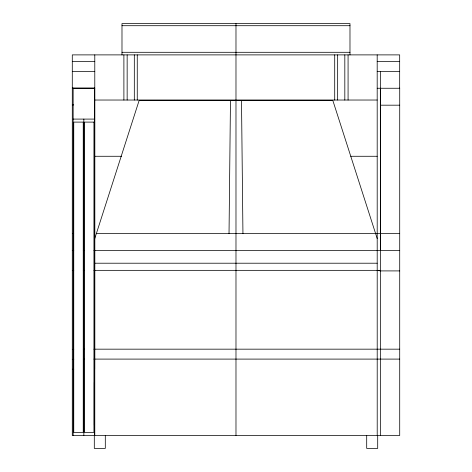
<?xml version="1.0" encoding="UTF-8"?>
<svg xmlns="http://www.w3.org/2000/svg" width="472" height="472" viewBox="0 0 472 472"><rect width="100%" height="100%" fill="white"/><g stroke="black" fill="none" stroke-linecap="round" stroke-linejoin="round"><path stroke-width="0.71" d="M229.026 233.605L230.472 100.318M94.784 238.496L139.181 100.318L332.784 100.318L377.187 238.496M377.187 71.573L399.678 71.478M121.988 25.706L349.982 25.706M121.988 52.298L349.982 52.298M72.287 61.508L94.784 61.508M377.187 61.508L399.678 61.508M72.287 88.069L94.542 88.069L94.542 435.461M72.287 88.258L94.784 88.258M377.187 88.258L399.713 88.258M94.784 100.029L377.187 100.029M72.287 104.914L73.726 104.914M380.338 105.185L399.713 105.185M73.154 119.091L94.542 119.091M94.784 156.273L121.552 156.273M350.767 156.273L377.187 156.273M72.287 233.605L73.726 233.605M96.353 233.605L399.713 233.64M72.287 250.49L73.762 250.49M83.243 250.49L84.453 250.49M93.94 250.49L94.542 250.49M94.784 250.49L399.713 250.49M72.287 250.526L73.732 250.526M94.784 263.211L377.187 263.211M73.154 270.344L73.756 270.344M83.243 270.344L84.453 270.344M93.94 270.344L94.542 270.344M94.784 270.344L380.408 270.344M72.287 270.515L73.732 270.515M399.713 270.91L380.408 270.91L377.276 270.344M73.154 349.168L73.756 349.168M83.243 349.168L84.453 349.168M93.94 349.168L94.542 349.168M94.784 349.168L399.713 349.168M72.287 349.428L73.732 349.428M73.154 359.098L73.756 359.098M83.243 359.098L84.453 359.098M93.94 359.098L94.542 359.098M94.784 359.098L399.713 359.098M72.287 359.357L73.732 359.357M72.287 359.646L73.732 359.646M72.287 369.281L73.756 369.281M72.287 71.478L94.784 71.573M241.499 100.318L242.944 233.605M380.338 88.258L380.385 250.49M399.713 88.069L399.713 435.461L72.287 435.461L72.287 54.888L399.678 54.888L399.678 88.258M380.408 71.561L380.408 435.461M377.7 435.461L377.7 448.4L366.697 448.4L366.697 435.461M377.187 54.888L377.216 435.461M349.982 54.888L349.982 23.6L121.988 23.6L121.988 54.888M348.076 54.888L348.076 100.029M344.82 54.888L344.82 100.029M337.657 54.888L337.657 100.029M334.707 54.888L334.707 100.029M235.982 23.6L235.982 100.029M235.982 100.318L235.982 435.461M137.258 54.888L137.258 100.029M134.314 54.888L134.314 100.029M127.151 54.888L127.151 100.029M123.894 54.888L123.894 100.029M105.303 435.461L105.303 448.4L94.3 448.4L94.3 435.461M94.784 54.888L94.784 435.461M94.695 88.069L94.695 369.216M94.3 382.408L94.3 425.207M83.851 119.091L83.851 435.461M73.154 88.069L73.154 435.461M83.243 122.106L73.756 122.106L73.756 432.446L83.243 432.446L83.243 122.106M93.94 122.106L84.453 122.106L84.453 432.446L93.94 432.446L93.94 122.106"/></g></svg>
